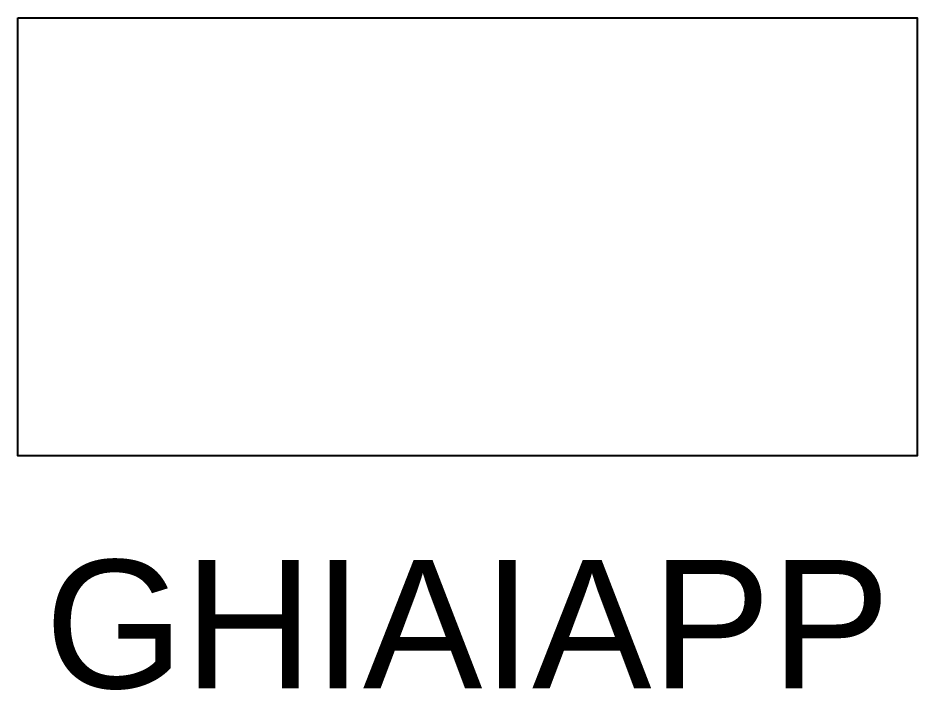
# Model space of a CAD drawing. Header units: millimetres. Extents: x 22.625 to 23.327, y 31.592 to 32.117.
import ezdxf
from ezdxf.enums import TextEntityAlignment as Align

# ---------------------------------------------------------------- set-up
doc = ezdxf.new("R2010")
doc.units = ezdxf.units.MM
doc.styles.add('ARIAL', font='arial.ttf')

# ---------------------------------------------------------------- blocks, each defined once
blk = doc.blocks.new('dati teatteggi')
blk.add_lwpolyline([(0, 0.34164), (0.70157, 0.34164), (0.70157, 0), (0, 0), (0, 0.34164)])
at = {"style": 'ARIAL'}
blk.add_attdef('DATI', text='', height=0.1, dxfattribs=at).set_placement((0.35078, -0.15708), align=Align.CENTER)

msp = doc.modelspace()

# ---------------------------------------------------------------- block references
ref = msp.add_blockref('dati teatteggi', (22.62546, 31.77522))
ref.add_attrib('DATI', 'GHIAIAPP', dxfattribs={"height": 0.1, "style": 'ARIAL'}).set_placement((22.97625, 31.5939), align=Align.CENTER)

doc.saveas('drawing.dxf')
